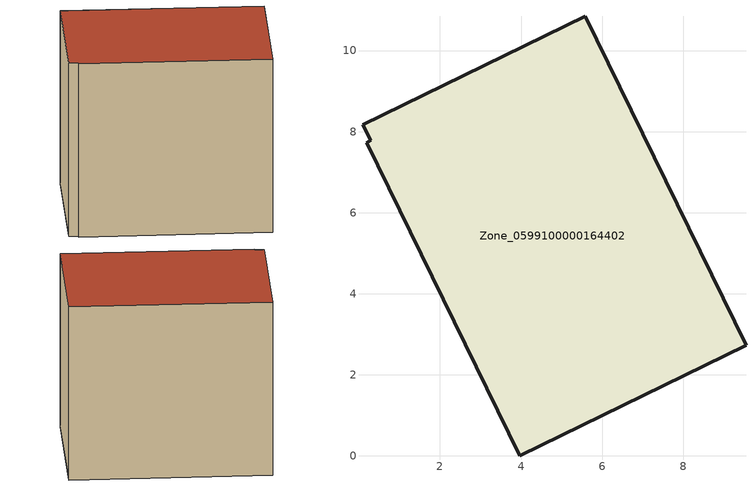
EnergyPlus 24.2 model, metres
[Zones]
Zone_0599100000164402
 floor ground (C_G): 0.29,7.79 0.09,8.17 5.58,10.85 9.55,2.73 3.97,0 0.2,7.73 z0
 wall outside (C_F): 9.55,2.73 5.58,10.85 0.09,8.17 0.29,7.79 0.2,7.73 3.97,0 9.55,2.73 z0:8.28
 roof outside (C_R): 0.09,8.17 0.29,7.79 0.2,7.73 3.97,0 9.55,2.73 5.58,10.85 z8.28
[BUILDING]
Pand.0599100000164402: North Axis=0; Terrain=City; Loads Convergence Tolerance Value=0.04; Temperature Convergence Tolerance Value=0.4; Solar Distribution=FullExterior; Maximum Number of Warmup Days=25; Minimum Number of Warmup Days=1
[Site:Location]
Rotterdam.The.Hague.AP_ZH_NLD Design_Conditions: Latitude=51.96; Longitude=4.45; Time Zone=1; Elevation=-4.5
[SITE:GROUNDTEMPERATURE:BUILDINGSURFACE]
18, 18, 18, 18, 18, 18, 18, 18, 18, 18, 18, 18
[MATERIAL] Thermal Absorptance=0.9; Solar Absorptance=0.7; Visible Absorptance=0.7
Name | Roughness | Thickness | Conductivity | Density | Specific Heat
G.TC.1965-1974 | MediumSmooth | 0.15 | 0.882353 | 540 | 1210
F.TC.1965-1974 | Rough | 0.3 | 0.697674 | 1920 | 840
R.TC.1965-1974 | MediumRough | 0.2 | 0.232558 | 1500 | 1000
[CONSTRUCTION]
C_G: G.TC.1965-1974
C_F: F.TC.1965-1974
C_R: R.TC.1965-1974
[ZONE]
Zone_0599100000164402: Type=1; Multiplier=1; Ceiling Height=Autocalculate; Volume=Autocalculate; Floor Area=autocalculate; Part of Total Floor Area=Yes
[ZONEINFILTRATION:DESIGNFLOWRATE]
Infil_Zone_0599100000164402: Zone or ZoneList or Space or SpaceList=Zone_0599100000164402; Schedule=AlwaysOn; Design Flow Rate Calculation Method=Flow/Area; Flow Rate per Floor Area=0.003; Constant Term Coefficient=1; Temperature Term Coefficient=0; Velocity Term Coefficient=0; Velocity Squared Term Coefficient=0
[HVACTEMPLATE:ZONE:IDEALLOADSAIRSYSTEM]
Zone_0599100000164402: Maximum Heating Supply Air Temperature=50; Minimum Cooling Supply Air Temperature=13; Maximum Heating Supply Air Humidity Ratio=0.0156; Minimum Cooling Supply Air Humidity Ratio=0.0077; Heating Limit=NoLimit; Cooling Limit=NoLimit; Dehumidification Control Type=ConstantSensibleHeatRatio; Cooling Sensible Heat Ratio=0.7; Dehumidification Setpoint=60; Humidification Control Type=None; Humidification Setpoint=30; Outdoor Air Method=None; Outdoor Air Flow Rate per Person=0.00944; Outdoor Air Flow Rate per Zone Floor Area=0; Outdoor Air Flow Rate per Zone=0; Demand Controlled Ventilation Type=None; Outdoor Air Economizer Type=NoEconomizer; Heat Recovery Type=None; Sensible Heat Recovery Effectiveness=0.7; Latent Heat Recovery Effectiveness=0.65
[ZONECONTROL:THERMOSTAT]
ThermostatControl_Zone_0599100000164402: Zone or ZoneList=Zone_0599100000164402; Control Type Schedule=DualSetpointControlType; Control 1=Thermostat_Zone_0599100000164402; Temperature Difference Between Cutout And Setpoint=0
[THERMOSTATSETPOINT:DUALSETPOINT]
Thermostat_Zone_0599100000164402: Heating Setpoint Temperature Schedule=HeatingSetpoint_Zone_0599100000164402; Cooling Setpoint Temperature Schedule=CoolingSetpoint_Zone_0599100000164402
[SCHEDULE:COMPACT]
HeatingSetpoint_Zone_0599100000164402: Through: 12/31, For: AllDays, Until: 24:00, 21
CoolingSetpoint_Zone_0599100000164402: Through: 12/31, For: AllDays, Until: 24:00, 24
DualSetpointControlType: Through: 12/31, For: AllDays, Until: 24:00, 4
AlwaysOn: Through: 12/31, For: AllDays, Until: 24:00, 1
